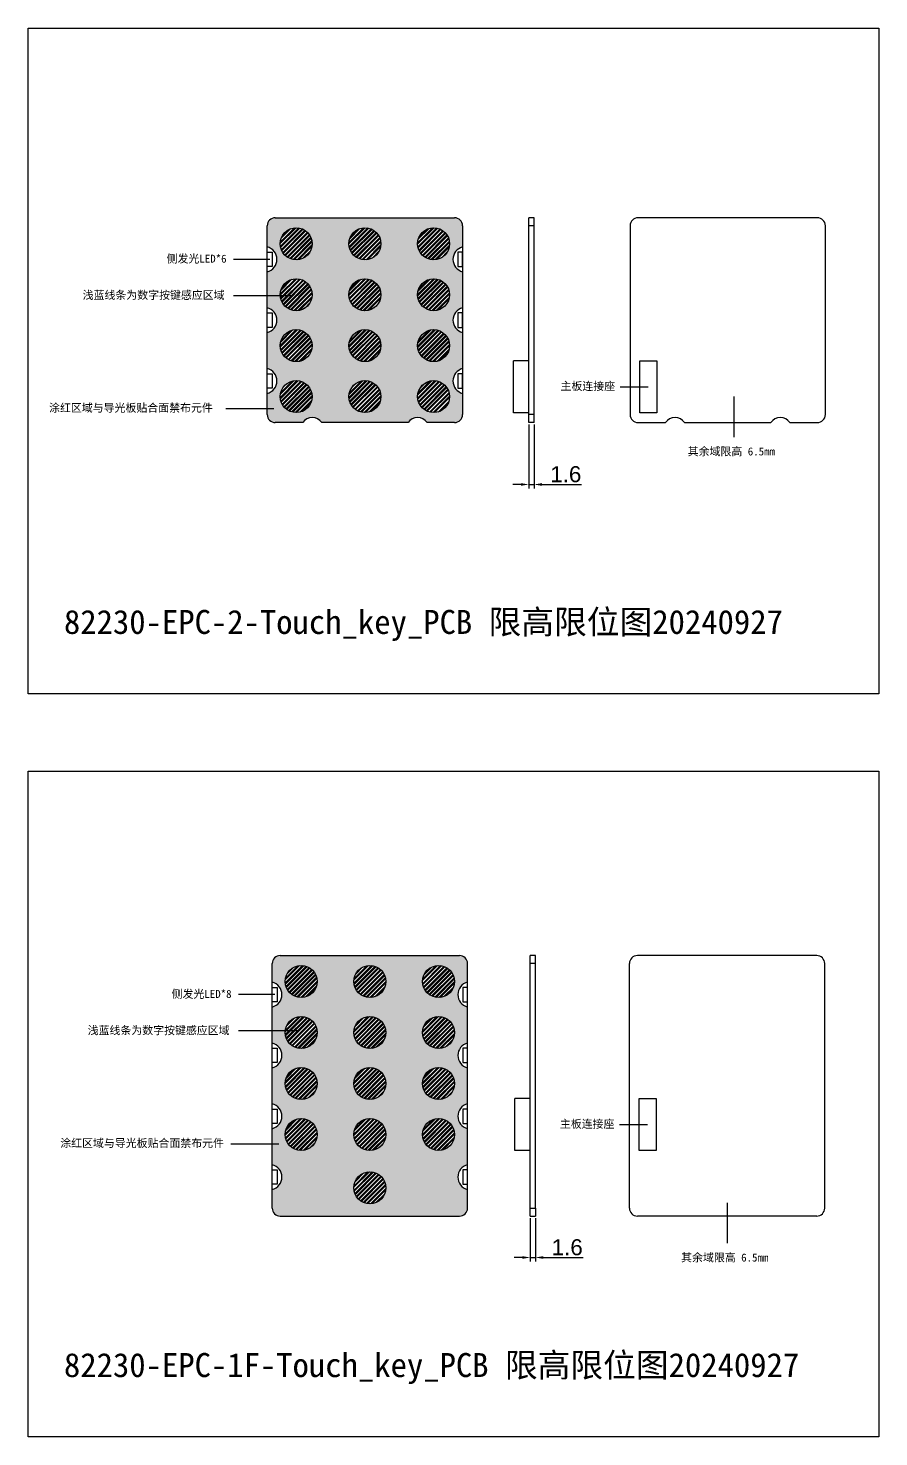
# Model space of a CAD drawing. Header units: millimetres. Extents: x 7 to 1252, y -707 to 211.
# Drawn here: x 428.6 to 694.3, y -707 to -266.9 of the extents above; entities that cross this region are included whole.
import ezdxf

# ---------------------------------------------------------------- set-up
doc = ezdxf.new("R2010")
doc.units = ezdxf.units.MM
doc.styles.get("Standard").update_dxf_attribs({"font": 'arial.ttf'})
doc.dimstyles.new('ISO-25', dxfattribs={"dimtxt": 5, "dimasz": 2.5, "dimexe": 1.25, "dimexo": 0.625, "dimtad": 1, "dimdsep": 46, "dimtxsty": 'Standard', "dimcen": 0, "dimclrd": 6, "dimclre": 6, "dimadec": 0, "dimazin": 2, "dimtfac": 1, "dimtmove": 0, "dimatfit": 3, "dimfxl": 1, "dimarcsym": 0})

# ---------------------------------------------------------------- blocks, each defined once
blk = doc.blocks.new('*D9')
at = {"color": 6, "lineweight": -2}
for p, q in [((585.01, -390.78), (585.01, -410.73)), ((586.61, -390.78), (586.61, -410.73)), ((582.51, -409.48), (580.01, -409.48)), ((585.01, -409.48), (586.61, -409.48)), ((589.11, -409.48), (601.48, -409.48))]:
    blk.add_line(p, q, dxfattribs=at)
at = {"color": 6}
for points in [[(582.51, -409.06), (582.51, -409.9), (585.01, -409.48)], [(589.11, -409.06), (589.11, -409.9), (586.61, -409.48)]]:
    blk.add_solid(points, dxfattribs=at)
at = {"layer": 'Defpoints', "color": 0}
for p in [(585.01, -390.15), (586.61, -390.15), (586.61, -409.48)]:
    blk.add_point(p, dxfattribs=at)
at = {"color": 0, "insert": (596.54, -406.3), "char_height": 5, "attachment_point": 5}
blk.add_mtext('1.6', dxfattribs=at)
blk = doc.blocks.new('*D11')
at = {"color": 6, "lineweight": -2}
for p, q in [((585.44, -638.66), (585.44, -652.21)), ((587.04, -638.66), (587.04, -652.21)), ((582.94, -650.96), (580.44, -650.96)), ((585.44, -650.96), (587.04, -650.96)), ((589.54, -650.96), (601.92, -650.96))]:
    blk.add_line(p, q, dxfattribs=at)
at = {"color": 6}
for points in [[(582.94, -650.54), (582.94, -651.38), (585.44, -650.96)], [(589.54, -650.54), (589.54, -651.38), (587.04, -650.96)]]:
    blk.add_solid(points, dxfattribs=at)
at = {"layer": 'Defpoints', "color": 0}
for p in [(585.44, -638.04), (587.04, -638.04), (587.04, -650.96)]:
    blk.add_point(p, dxfattribs=at)
at = {"color": 0, "insert": (596.98, -647.78), "char_height": 5, "attachment_point": 5}
blk.add_mtext('1.6', dxfattribs=at)

msp = doc.modelspace()

# ---------------------------------------------------------------- hatches: boundary and pattern name
h = msp.add_hatch(color=1)
h.dxf.hatch_style = 1
h.paths.add_polyline_path([(503.28, -343.028), (503.28, -354.282, -0.7745967), (503.28, -362.028), (503.28, -373.282, -0.7745967), (503.28, -381.028), (503.28, -387.655, 0.4142136), (505.78, -390.155), (514.387, -390.155, -0.54687), (520.281, -390.155), (547.291, -390.155, -0.54687), (553.184, -390.155), (561.78, -390.155, 0.4142136), (564.28, -387.655), (564.28, -381.025, -0.7720886), (564.28, -373.285), (564.28, -362.025, -0.7720886), (564.28, -354.285), (564.28, -343.025, -0.7720886), (564.28, -335.285), (564.28, -328.655, 0.4142136), (561.78, -326.155), (505.78, -326.155, 0.4142136), (503.28, -328.655), (503.28, -335.282, -0.7745967)])
h.paths.add_polyline_path([(538.786, -350.195, -1), (528.786, -350.195, -1)], flags=16)
h.paths.add_polyline_path([(517.32, -350.195, -1), (507.32, -350.195, -1)], flags=16)
h.paths.add_polyline_path([(528.786, -334.275, -1), (538.786, -334.275, -1)], flags=16)
h.paths.add_polyline_path([(507.32, -334.275, -1), (517.32, -334.275, -1)], flags=16)
h.paths.add_polyline_path([(538.786, -366.115, -1), (528.786, -366.115, -1)], flags=16)
h.paths.add_polyline_path([(517.32, -366.115, -1), (507.32, -366.115, -1)], flags=16)
h.paths.add_polyline_path([(560.252, -350.195, -1), (550.252, -350.195, -1)], flags=16)
h.paths.add_polyline_path([(550.252, -334.275, -1), (560.252, -334.275, -1)], flags=16)
h.paths.add_polyline_path([(538.786, -382.035, -1), (528.786, -382.035, -1)], flags=16)
h.paths.add_polyline_path([(517.32, -382.035, -1), (507.32, -382.035, -1)], flags=16)
h.paths.add_polyline_path([(560.252, -366.115, -1), (550.252, -366.115, -1)], flags=16)
h.paths.add_polyline_path([(560.252, -382.035, -1), (550.252, -382.035, -1)], flags=16)
h = msp.add_hatch()
h.set_pattern_fill('ANSI32', color=143, scale=0.1)
h.set_pattern_definition([(45, (-283.1365, 5.93305), (-0.6735192, 0.6735192), []), (45, (-282.6875, 5.93305), (-0.6735192, 0.6735192), [])])
h.paths.add_polyline_path([(507.32, -334.275, 1), (517.32, -334.275, 1)])
h.paths.add_polyline_path([(528.786, -334.275, 1), (538.786, -334.275, 1)])
h.paths.add_polyline_path([(560.252, -334.275, 1), (550.252, -334.275, 1)])
h.paths.add_polyline_path([(560.252, -350.195, 1), (550.252, -350.195, 1)])
h.paths.add_polyline_path([(528.786, -350.195, 1), (538.786, -350.195, 1)])
h.paths.add_polyline_path([(517.32, -350.195, 1), (507.32, -350.195, 1)])
h.paths.add_polyline_path([(507.32, -366.115, 1), (517.32, -366.115, 1)])
h.paths.add_polyline_path([(538.786, -366.115, 1), (528.786, -366.115, 1)])
h.paths.add_polyline_path([(560.252, -366.115, 1), (550.252, -366.115, 1)])
h.paths.add_polyline_path([(560.252, -382.035, 1), (550.252, -382.035, 1)])
h.paths.add_polyline_path([(538.786, -382.035, 1), (528.786, -382.035, 1)])
h.paths.add_polyline_path([(517.32, -382.035, 1), (507.32, -382.035, 1)])
h = msp.add_hatch(color=1)
h.dxf.hatch_style = 1
h.paths.add_polyline_path([(504.834, -629.713), (504.834, -635.537, 0.4142136), (507.334, -638.037), (563.334, -638.037, 0.4142136), (565.834, -635.537), (565.834, -629.71, -0.7745967), (565.834, -621.964), (565.834, -610.71, -0.7745967), (565.834, -602.964), (565.834, -591.71, -0.7745967), (565.834, -583.964), (565.834, -572.71, -0.7745967), (565.834, -564.964), (565.834, -559.137, 0.4142136), (563.334, -556.637), (507.334, -556.637, 0.4142136), (504.834, -559.137), (504.834, -564.961, -0.7771088), (504.834, -572.713), (504.834, -583.961, -0.7771088), (504.834, -591.713), (504.834, -602.961, -0.7771088), (504.834, -610.713), (504.834, -621.961, -0.7771088)])
h.paths.add_polyline_path([(508.874, -612.517, -1), (518.874, -612.517, -1)], flags=16)
h.paths.add_polyline_path([(540.334, -629.177, -1), (530.334, -629.177, -1)], flags=16)
h.paths.add_polyline_path([(530.334, -612.517, -1), (540.334, -612.517, -1)], flags=16)
h.paths.add_polyline_path([(508.874, -596.597, -1), (518.874, -596.597, -1)], flags=16)
h.paths.add_polyline_path([(530.334, -596.597, -1), (540.334, -596.597, -1)], flags=16)
h.paths.add_polyline_path([(551.794, -612.517, -1), (561.794, -612.517, -1)], flags=16)
h.paths.add_polyline_path([(551.794, -596.597, -1), (561.794, -596.597, -1)], flags=16)
h.paths.add_polyline_path([(508.874, -580.677, -1), (518.874, -580.677, -1)], flags=16)
h.paths.add_polyline_path([(530.334, -580.677, -1), (540.334, -580.677, -1)], flags=16)
h.paths.add_polyline_path([(551.794, -580.677, -1), (561.794, -580.677, -1)], flags=16)
h.paths.add_polyline_path([(508.874, -564.757, -1), (518.874, -564.757, -1)], flags=16)
h.paths.add_polyline_path([(530.334, -564.757, -1), (540.334, -564.757, -1)], flags=16)
h.paths.add_polyline_path([(551.794, -564.757, -1), (561.794, -564.757, -1)], flags=16)
h = msp.add_hatch()
h.set_pattern_fill('ANSI32', color=143, scale=0.1)
h.set_pattern_definition([(45, (-251.0382, 4.4429), (-0.6735192, 0.6735192), []), (45, (-250.5892, 4.4429), (-0.6735192, 0.6735192), [])])
h.paths.add_polyline_path([(508.874, -564.757, 1), (518.874, -564.757, 1)])
h.paths.add_polyline_path([(530.334, -564.757, 1), (540.334, -564.757, 1)])
h.paths.add_polyline_path([(561.794, -564.757, 1), (551.794, -564.757, 1)])
h.paths.add_polyline_path([(518.874, -580.677, 1), (508.874, -580.677, 1)])
h.paths.add_polyline_path([(540.334, -580.677, 1), (530.334, -580.677, 1)])
h.paths.add_polyline_path([(561.794, -580.677, 1), (551.794, -580.677, 1)])
h.paths.add_polyline_path([(508.874, -596.597, 1), (518.874, -596.597, 1)])
h.paths.add_polyline_path([(540.334, -596.597, 1), (530.334, -596.597, 1)])
h.paths.add_polyline_path([(561.794, -596.597, 1), (551.794, -596.597, 1)])
h.paths.add_polyline_path([(518.874, -612.517, 1), (508.874, -612.517, 1)])
h.paths.add_polyline_path([(540.334, -612.517, 1), (530.334, -612.517, 1)])
h.paths.add_polyline_path([(561.794, -612.517, 1), (551.794, -612.517, 1)])
h.paths.add_polyline_path([(540.334, -629.177, 1), (530.334, -629.177, 1)])

# ---------------------------------------------------------------- linework, layer by layer
for p, q in [((503.28, -387.655), (503.28, -328.655)), ((505.78, -326.155), (561.78, -326.155)), ((564.28, -328.655), (564.28, -387.655)), ((585.005, -390.155), (585.005, -326.155)), ((586.605, -326.155), (585.005, -326.155)), ((586.605, -328.655), (585.005, -328.655)), ((586.605, -328.655), (586.605, -326.155)), ((586.605, -387.655), (586.605, -328.655)), ((616.621, -328.655), (616.621, -387.655)), ((675.121, -326.155), (619.121, -326.155)), ((677.621, -387.655), (677.621, -328.655)), ((585.005, -370.857), (580.205, -370.857)), ((580.205, -387.057), (580.205, -370.857)), ((585.005, -387.057), (580.205, -387.057)), ((514.387, -390.155), (505.78, -390.155)), ((547.291, -390.155), (520.281, -390.155)), ((561.78, -390.155), (553.184, -390.155)), ((586.605, -387.655), (585.005, -387.655)), ((586.605, -390.155), (585.005, -390.155)), ((586.605, -390.155), (586.605, -387.655)), ((619.121, -390.155), (627.717, -390.155)), ((633.61, -390.155), (660.62, -390.155)), ((666.514, -390.155), (675.121, -390.155)), ((507.334, -556.637), (563.334, -556.637)), ((585.438, -638.037), (585.438, -556.637)), ((587.038, -556.637), (585.438, -556.637)), ((587.038, -559.137), (587.038, -556.637)), ((674.918, -556.637), (618.918, -556.637)), ((504.834, -635.537), (504.834, -559.137)), ((565.834, -635.537), (565.834, -559.137)), ((587.038, -559.137), (585.438, -559.137)), ((587.038, -635.537), (587.038, -559.137)), ((616.418, -635.537), (616.418, -559.137)), ((677.418, -635.537), (677.418, -559.137)), ((580.638, -617.539), (580.638, -601.339)), ((585.438, -601.339), (580.638, -601.339)), ((585.438, -617.539), (580.638, -617.539)), ((507.334, -638.037), (563.334, -638.037)), ((585.438, -635.537), (587.038, -635.537)), ((585.438, -638.037), (587.038, -638.037)), ((587.038, -635.537), (587.038, -638.037)), ((674.918, -638.037), (618.918, -638.037))]:
    msp.add_line(p, q)
at = {"color": 6}
for p, q in [((504.03, -339.155), (492.691, -339.155)), ((511.226, -350.514), (492.691, -350.514)), ((613.547, -378.957), (622.258, -378.957)), ((648.984, -382.03), (648.984, -394.716)), ((490.373, -385.752), (505.284, -385.752)), ((505.596, -568.837), (494.257, -568.837)), ((512.792, -580.196), (494.257, -580.196)), ((613.343, -609.439), (622.054, -609.439)), ((491.939, -615.434), (506.851, -615.434)), ((646.918, -633.842), (646.918, -646.529))]:
    msp.add_line(p, q, dxfattribs=at)
at = {"color": 2}
for points in [[(503.28, -336.905), (504.78, -336.905), (504.78, -341.405), (503.28, -341.405)], [(564.292, -336.905), (562.792, -336.905), (562.792, -341.405), (564.292, -341.405)], [(503.28, -355.905), (504.78, -355.905), (504.78, -360.405), (503.28, -360.405)], [(564.292, -355.905), (562.792, -355.905), (562.792, -360.405), (564.292, -360.405)], [(503.28, -374.905), (504.78, -374.905), (504.78, -379.405), (503.28, -379.405)], [(564.292, -374.905), (562.792, -374.905), (562.792, -379.405), (564.292, -379.405)], [(504.846, -566.587), (506.346, -566.587), (506.346, -571.087), (504.846, -571.087)], [(565.821, -566.587), (564.321, -566.587), (564.321, -571.087), (565.821, -571.087)], [(504.846, -585.587), (506.346, -585.587), (506.346, -590.087), (504.846, -590.087)], [(565.821, -585.587), (564.321, -585.587), (564.321, -590.087), (565.821, -590.087)], [(504.846, -604.587), (506.346, -604.587), (506.346, -609.087), (504.846, -609.087)], [(565.821, -604.587), (564.321, -604.587), (564.321, -609.087), (565.821, -609.087)], [(504.846, -623.587), (506.346, -623.587), (506.346, -628.087), (504.846, -628.087)], [(565.821, -623.587), (564.321, -623.587), (564.321, -628.087), (565.821, -628.087)]]:
    msp.add_lwpolyline(points, close=True, dxfattribs=at)
at = {"color": 4}
for points in [[(619.621, -370.857), (625.021, -370.857), (625.021, -387.057), (619.621, -387.057)], [(619.418, -601.339), (624.818, -601.339), (624.818, -617.539), (619.418, -617.539)]]:
    msp.add_lwpolyline(points, close=True, dxfattribs=at)
for centre in [(512.32, -334.275), (533.786, -334.275), (555.252, -334.275), (512.32, -350.195), (533.786, -350.195), (555.252, -350.195), (512.32, -366.115), (533.786, -366.115), (555.252, -366.115), (512.32, -382.035), (533.786, -382.035), (555.252, -382.035)]:
    msp.add_circle(centre, 5, dxfattribs=at)
for centre in [(513.874, -564.757), (535.334, -564.757), (556.794, -564.757), (513.874, -580.677), (535.334, -580.677), (556.794, -580.677), (513.874, -596.597), (535.334, -596.597), (556.794, -596.597), (513.874, -612.517), (535.334, -612.517), (556.794, -612.517), (535.334, -629.177)]:
    msp.add_circle(centre, 5)
for centre, radius, start, end in [((505.78, -328.655), 2.5, 90, 180), ((561.78, -328.655), 2.5, 0, 90), ((619.121, -328.655), 2.5, 90, 180), ((675.121, -328.655), 2.5, 0, 90), ((502.28, -339.155), 4, 284.47751, 75.52249), ((565.292, -339.155), 4, 104.65736, 255.34264), ((502.28, -358.155), 4, 284.47751, 75.52249), ((565.292, -358.155), 4, 104.65736, 255.34264), ((502.28, -377.155), 4, 284.47751, 75.52249), ((565.292, -377.155), 4, 104.65736, 255.34264), ((505.78, -387.655), 2.5, 180, 270), ((517.334, -392.043), 3.5, 32.65415, 147.34585), ((550.238, -392.043), 3.5, 32.65415, 147.34585), ((561.78, -387.655), 2.5, 270, 0), ((619.121, -387.655), 2.5, 180, 270), ((630.663, -392.043), 3.5, 32.65415, 147.34585), ((663.567, -392.043), 3.5, 32.65415, 147.34585), ((675.121, -387.655), 2.5, 270, 0), ((507.334, -559.137), 2.5, 90, 180), ((563.334, -559.137), 2.5, 0, 90), ((618.918, -559.137), 2.5, 90, 180), ((674.918, -559.137), 2.5, 0, 90), ((503.846, -568.837), 4, 284.29781, 75.70219), ((566.834, -568.837), 4, 104.47751, 255.52249), ((503.846, -587.837), 4, 284.29781, 75.70219), ((566.834, -587.837), 4, 104.47751, 255.52249), ((503.846, -606.837), 4, 284.29781, 75.70219), ((566.834, -606.837), 4, 104.47751, 255.52249), ((503.846, -625.837), 4, 284.29781, 75.70219), ((566.834, -625.837), 4, 104.47751, 255.52249), ((507.334, -635.537), 2.5, 180, 270), ((563.334, -635.537), 2.5, 270, 0), ((618.918, -635.537), 2.5, 180, 270), ((674.918, -635.537), 2.5, 270, 0)]:
    msp.add_arc(centre, radius, start, end)
at = {"layer": 'Defpoints', "color": 3}
for points in [[(428.574, -266.94), (694.334, -266.94), (694.334, -474.841), (428.574, -474.841)], [(428.574, -499.074), (694.334, -499.074), (694.334, -706.974), (428.574, -706.974)]]:
    msp.add_lwpolyline(points, close=True, dxfattribs=at)

# ---------------------------------------------------------------- texts
at = {"attachment_point": 1}
for s, width, gutter_width, insert, char_height in [('{\\fSimSun|b0|i0|c134|p2;侧发光LED*6}', 66.17217, 12.5, (471.822, -337.698), 2.5), ('{\\fSimSun|b0|i0|c134|p2;浅蓝线条为数字按键感应区域}', 66.17217, 12.5, (445.596, -349.057), 2.5), ('{\\fSimSun|b0|i0|c134|p2;主板连接座}', 66.17217, 12.5, (594.894, -377.501), 2.5), ('{\\fSimSun|b0|i0|c134|p2;涂红区域与导光板贴合面禁布元件}', 66.17217, 12.5, (435.103, -384.295), 2.5), ('{\\fSimSun|b0|i0|c134|p2;其余域限高 6.5mm}', 66.17217, 12.5, (634.637, -397.908), 2.5), ('{\\fSimSun|b0|i0|c134|p2;82230-EPC-2-Touch_key_PCB 限高限位图20240927}', 245.17605, 37.5, (439.752, -448.669), 7.5), ('{\\fSimSun|b0|i0|c134|p2;侧发光LED*8}', 66.17217, 12.5, (473.388, -567.381), 2.5), ('{\\fSimSun|b0|i0|c134|p2;浅蓝线条为数字按键感应区域}', 66.17217, 12.5, (447.162, -578.739), 2.5), ('{\\fSimSun|b0|i0|c134|p2;主板连接座}', 66.17217, 12.5, (594.691, -607.983), 2.5), ('{\\fSimSun|b0|i0|c134|p2;涂红区域与导光板贴合面禁布元件}', 66.17217, 12.5, (438.598, -613.978), 2.5), ('{\\fSimSun|b0|i0|c134|p2;其余域限高 6.5mm}', 66.17217, 12.5, (632.572, -649.72), 2.5), ('{\\fSimSun|b0|i0|c134|p2;82230-EPC-1F-Touch_key_PCB 限高限位图20240927}', 245.17605, 37.5, (439.752, -680.802), 7.5)]:
    msp.add_mtext_dynamic_manual_height_columns(s, width=width, gutter_width=gutter_width, heights=[0], dxfattribs=dict(at, insert=insert, char_height=char_height))

# ---------------------------------------------------------------- dimensions: what is measured, and where the dimension line sits
for base, p1, p2, picture, middle in [((586.605, -409.479), (585.005, -390.155), (586.605, -390.155), '*D9', (596.545, -406.301)), ((587.038, -650.96), (585.438, -638.037), (587.038, -638.037), '*D11', (596.977, -647.782))]:
    dim = msp.add_linear_dim(base=base, p1=p1, p2=p2, dimstyle='ISO-25')
    dim.commit()
    dim.dimension.update_dxf_attribs({"geometry": picture, "text_midpoint": middle})

doc.saveas('drawing.dxf')
